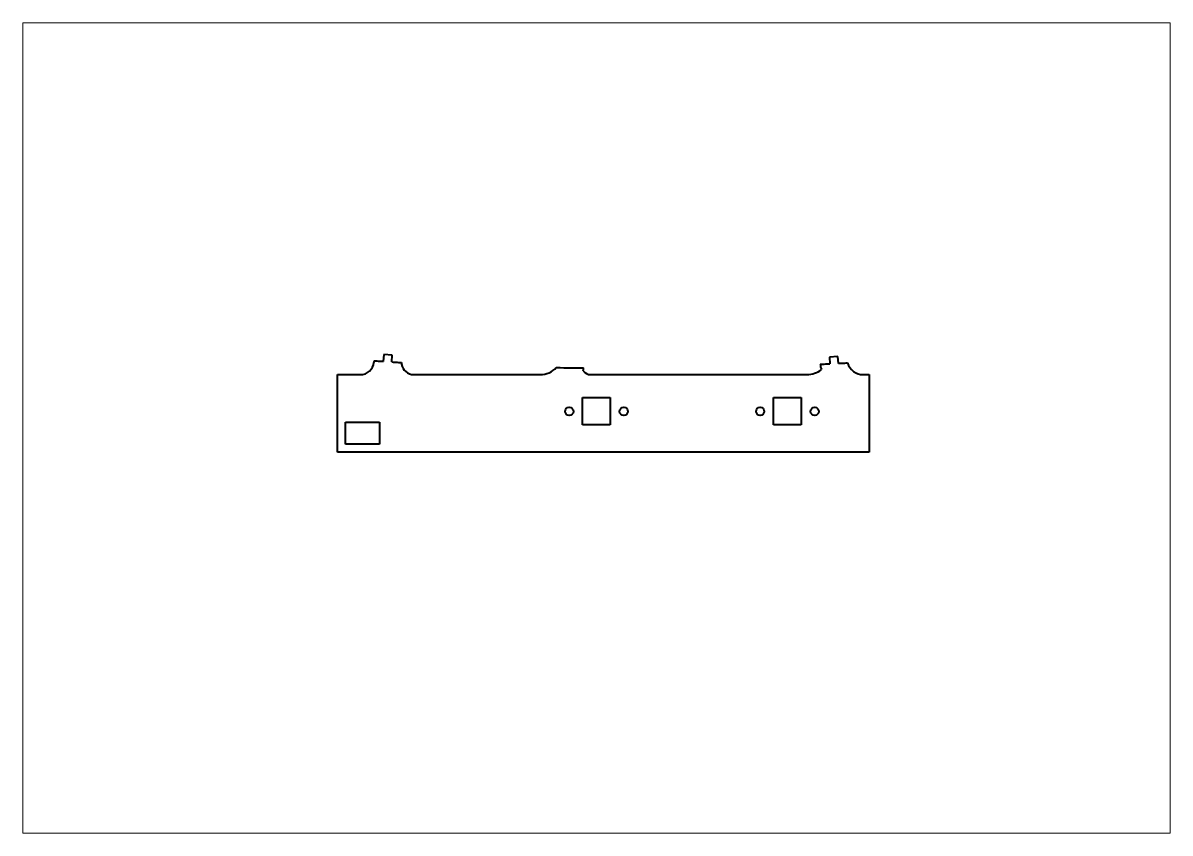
# Paper-space layout 'Sheet' of a CAD drawing. Header units: millimetres. Extents: x 0 to 841, y 0 to 594.
# The model-space entities are those that its viewports show. They can reach past a viewport. Long polylines and large blocks are cut down to what shows.
import ezdxf

# ---------------------------------------------------------------- set-up
doc = ezdxf.new("R2010")
doc.units = ezdxf.units.MM
doc.layers.add('Geometries', color=7, linetype='Continuous')

msp = doc.modelspace()

# ---------------------------------------------------------------- linework, layer by layer
at = {"layer": 'Geometries', "linetype": 'Continuous', "lineweight": 40}
for p, q in [((257.5, 346.34), (257.36, 345.06)), ((264.52, 350.84), (264.18, 345.85)), ((270.77, 350.51), (264.52, 350.84)), ((270.5, 345.43), (270.77, 350.51)), ((277.43, 345), (277.63, 343.75)), ((597.52, 349.33), (591.39, 348.99)), ((591.39, 348.99), (591.66, 344.09)), ((597.8, 344.39), (597.52, 349.33)), ((230.5, 336.16), (247.42, 336.16)), ((230.5, 279.16), (230.5, 336.16)), ((286.52, 336.16), (379.27, 336.16)), ((416.37, 336.16), (574.68, 336.16)), ((616.13, 336.16), (620.5, 336.16)), ((620.5, 336.16), (620.5, 279.16)), ((410.35, 299.21), (410.35, 319.31)), ((410.35, 319.31), (430.45, 319.31)), ((430.45, 319.31), (430.45, 299.21)), ((550.35, 299.21), (550.35, 319.31)), ((550.35, 319.31), (570.45, 319.31)), ((570.45, 319.31), (570.45, 299.21)), ((236.5, 285.16), (236.5, 301.16)), ((236.5, 301.16), (261.5, 301.16)), ((261.5, 301.16), (261.5, 285.16)), ((430.45, 299.21), (410.35, 299.21)), ((570.45, 299.21), (550.35, 299.21)), ((620.5, 279.16), (230.5, 279.16)), ((261.5, 285.16), (236.5, 285.16))]:
    msp.add_line(p, q, dxfattribs=at)
at = {"layer": 'Geometries', "linetype": 'Continuous', "lineweight": 40, "flags": 128}
for points in [[(257.5, 346.34), (258.45, 346.26), (259.4, 346.19), (260.35, 346.12), (261.3, 346.05), (262.26, 345.98), (263.22, 345.92), (264.18, 345.85)], [(270.5, 345.43), (271.47, 345.37), (272.43, 345.31), (273.4, 345.25), (274.37, 345.19), (275.39, 345.12), (276.41, 345.06), (277.43, 345)], [(391.03, 341.31), (393.83, 341.27), (396.62, 341.23), (399.42, 341.2), (402.22, 341.17), (405.16, 341.14), (408.09, 341.11), (411.03, 341.08)], [(584.51, 343.77), (585.52, 343.81), (586.52, 343.85), (587.53, 343.9), (588.53, 343.95), (589.58, 343.99), (590.62, 344.04), (591.66, 344.09)], [(597.8, 344.39), (598.76, 344.43), (599.72, 344.48), (600.68, 344.53), (601.63, 344.58), (602.59, 344.63), (603.54, 344.68), (604.48, 344.73)]]:
    msp.add_lwpolyline(points, dxfattribs=at)
at = {"layer": 'Geometries', "linetype": 'Continuous', "lineweight": 40}
for centre in [(400.5, 309.16), (440.5, 309.16), (540.5, 309.16), (580.5, 309.16)]:
    msp.add_circle(centre, 3.02, dxfattribs=at)
for centre, radius, start, end in [((247.42, 346.16), 10, 270, 353.69718), ((286.52, 345.16), 9, 189.04161, 270), ((379.27, 352.16), 16, 270, 317.29955), ((401.03, 341.18), 10, 347.09668, 359.42491), ((416.37, 343.16), 7, 216.98395, 270), ((574.68, 354.16), 18, 270, 306.98872), ((594.5, 344.16), 10, 182.26036, 205.96087), ((616.13, 348.36), 12.2, 197.30748, 270)]:
    msp.add_arc(centre, radius, start, end, dxfattribs=at)

psp = doc.layouts.new('Sheet')

# ---------------------------------------------------------------- viewports
at = {"layer": '0'}
psp.add_viewport(center=(420.5, 297), size=(841, 594), view_center_point=(420.5, 297), view_height=594, dxfattribs=at)

doc.saveas('drawing.dxf')
